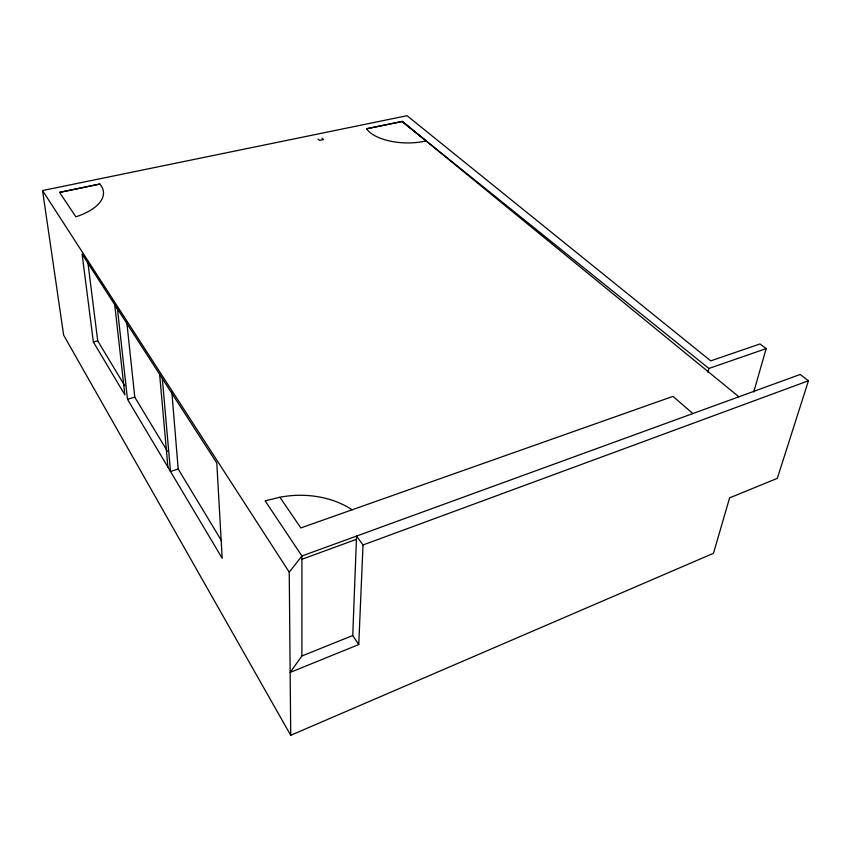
<?xml version="1.0" encoding="UTF-8"?>
<svg xmlns="http://www.w3.org/2000/svg" width="851" height="851" viewBox="0 0 851 851"><rect width="100%" height="100%" fill="white"/><g stroke="black" fill="none" stroke-linecap="round" stroke-linejoin="round"><path stroke-width="1.28" d="M358.75 644.547L352.75 635.527L356.548 536.077L363.026 544.98L358.75 644.547L290.148 672.439L301.903 655.983L301.914 555.99L265.118 500.813L279.905 497.261A77.76 56.443 -1.5 0 1 352.112 509.802M738.891 396.8L402.161 121.395L366.6 128.767L402.151 121.555L708.904 368.462L766.166 348.612L760.028 343.942L710.734 360.877L407.055 115.704L42.55 190.55L63.644 335.145L290.723 735.296L713.478 553.299L729.605 497.867L777.303 478.379L808.45 380.769L800.174 374.472L301.914 555.99L289.244 572.18L290.723 735.296M402.161 121.395L426.255 140.947M707.936 372.281L708.904 368.462M753.731 391.981L766.166 348.612M301.903 655.983L352.75 635.527M363.026 544.98L808.45 380.769M301.914 559.267L356.431 539.332M221.441 540.63L178.189 469.039L170.487 471.475L162.328 378.546M127.49 399.268L222.185 558.299L216.803 463.04L82.1 254.077L93.365 341.974L124.874 394.875L114.747 304.881L117.47 309.094L127.49 399.268L134.777 397.194L167.424 451.221M93.365 341.974L97.716 340.836L124.703 385.726M59.57 192.39L99.748 184.061L59.57 192.39L75.856 216.814A52.815 24.796 -5 0 0 99.748 184.061M692.852 413.575L672.981 396.375L300.839 527.928L279.905 497.261M321.976 138.17L323.508 139.585L319.55 140.404L318.029 138.99M42.55 190.55L289.244 572.18M87.706 261.044L97.716 340.836M126.725 321.497L134.777 397.194M159.626 374.344L167.902 467.146M171.828 391.917L178.189 469.039M426.266 140.798A39.242 17.35 3.1 0 1 366.6 128.767"/></g></svg>
